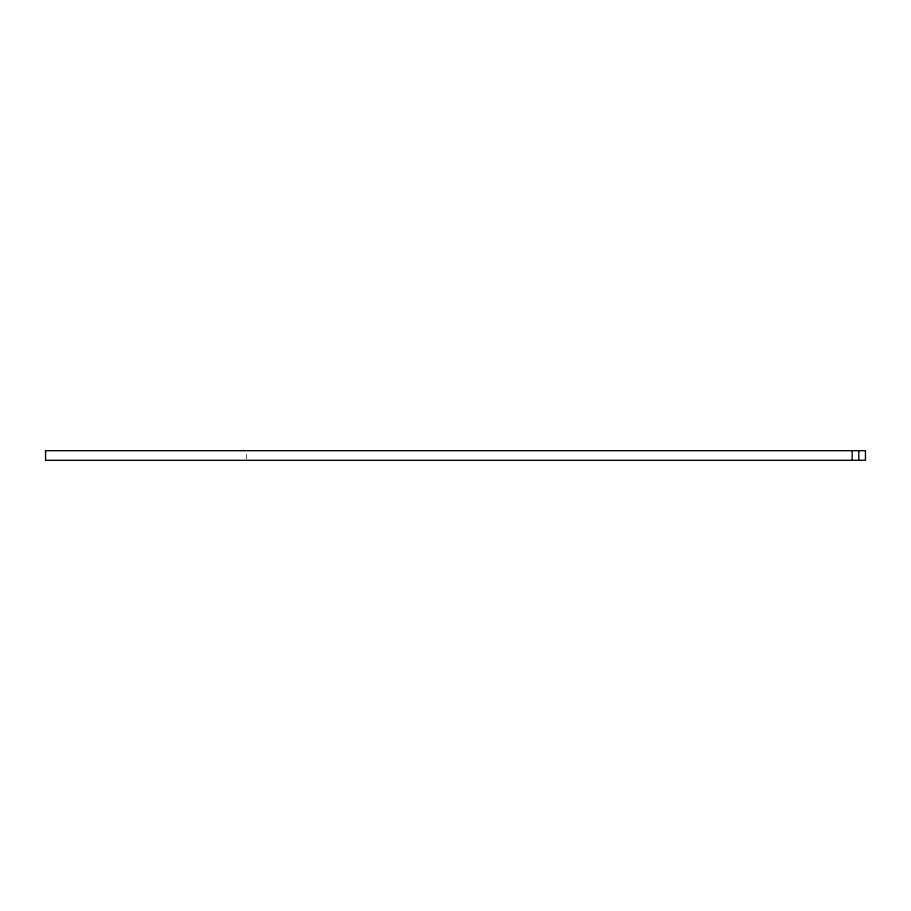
<?xml version="1.0" encoding="UTF-8"?>
<svg xmlns="http://www.w3.org/2000/svg" width="911" height="911" viewBox="0 0 911 911"><rect width="100%" height="100%" fill="white"/><g stroke="black" fill="none" stroke-linecap="round" stroke-linejoin="round"><path stroke-width="0.68" stroke-dasharray="4.55 3.42" d="M246.528 458.928L246.528 452.061"/><path stroke-width="1.37" d="M852.138 460.306L852.138 450.694M858.8 460.306L858.8 450.694M45.55 450.694L45.55 460.306L865.45 460.306L865.45 450.694L45.55 450.694"/></g></svg>
